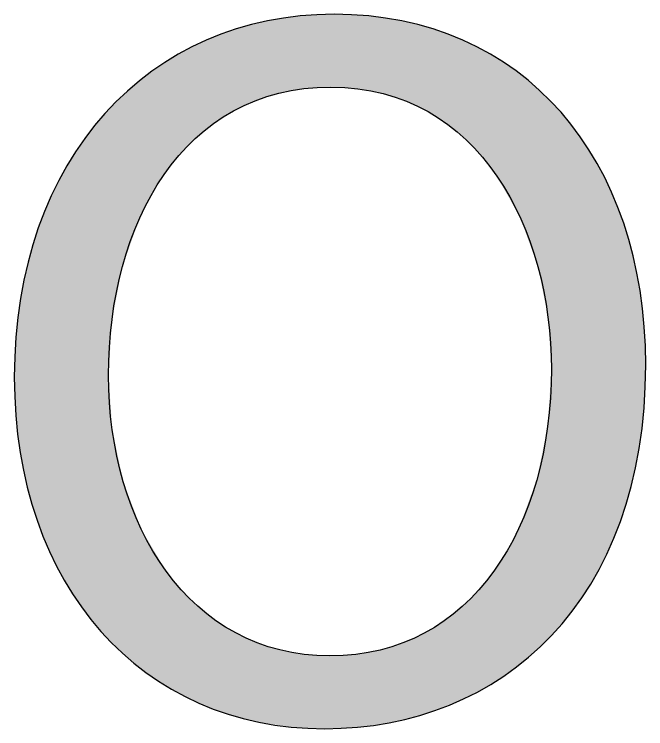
# Model space of a CAD drawing. Extents: x 0 to 360, y -268 to 0.
# Drawn here: x 127.142 to 128.989, y -223.033 to -220.943 of the extents above; entities that cross this region are included whole.
import ezdxf

# ---------------------------------------------------------------- set-up
doc = ezdxf.new("R2010")
doc.units = 0
doc.layers.add('LAYER_1', color=7, linetype='CONTINUOUS')

# ---------------------------------------------------------------- blocks, each defined once
blk = doc.blocks.new('*U440')
at = {"layer": 'LAYER_1', "color": 250}
for points in [[(127.9523, -221.1673), (127.9193, -220.9567), (127.9523, -220.9517)], [(127.9784, -221.1626), (127.9523, -220.9517), (127.9784, -220.9478)], [(127.9899, -221.1605), (127.9784, -220.9478), (127.9899, -220.9472)], [(127.9905, -221.1604), (127.9899, -220.9472), (127.9905, -220.9472)], [(128.0509, -221.1569), (127.9905, -220.9472), (128.0509, -220.9442)], [(128.0659, -221.156), (128.0509, -220.9442), (128.0659, -220.9435)], [(128.0688, -221.1558), (128.0659, -220.9435), (128.0688, -220.9434)], [(128.0778, -221.1564), (128.0688, -220.9434), (128.0778, -220.9429)], [(128.0688, -221.1558), (128.0688, -220.9434), (128.0778, -221.1564)], [(128.0778, -221.1564), (128.0778, -220.9429), (128.1414, -221.1603)], [(128.1414, -221.1603), (128.1414, -220.946), (128.1465, -221.1606)], [(128.1465, -221.1606), (128.1465, -220.9462), (128.1477, -221.1606)], [(128.1477, -221.1606), (128.1477, -220.9463), (128.1795, -221.1667)], [(128.1795, -221.1667), (128.1795, -220.9478), (128.2125, -221.173)], [(128.2125, -221.173), (128.2125, -220.9528), (128.2214, -221.1747)], [(127.8474, -221.1958), (127.7911, -220.9859), (127.8474, -220.9713)], [(127.8525, -221.1942), (127.8474, -220.9713), (127.8525, -220.97)], [(127.8578, -221.1925), (127.8525, -220.97), (127.8578, -220.9686)], [(127.8827, -221.1846), (127.8578, -220.9686), (127.8827, -220.9622)], [(127.9161, -221.174), (127.8827, -220.9622), (127.9161, -220.9572)], [(127.9193, -221.1734), (127.9161, -220.9572), (127.9193, -220.9567)], [(128.2214, -221.1747), (128.2214, -220.9541), (128.2393, -221.1806)], [(128.2393, -221.1806), (128.2393, -220.9568), (128.2763, -221.1928)], [(128.2763, -221.1928), (128.2763, -220.9623), (128.2793, -221.1938)], [(128.2793, -221.1938), (128.2793, -220.9631), (128.2898, -221.1972)], [(128.2898, -221.1972), (128.2898, -220.9658), (128.329, -221.2162)], [(127.7678, -221.2356), (127.7324, -221.0079), (127.7678, -220.9946)], [(127.7838, -221.2255), (127.7678, -220.9946), (127.7838, -220.9886)], [(127.7902, -221.2225), (127.7838, -220.9886), (127.7902, -220.9862)], [(127.7911, -221.2221), (127.7902, -220.9862), (127.7911, -220.9859)], [(128.329, -221.2162), (128.329, -220.9759), (128.3416, -221.2223)], [(128.3416, -221.2223), (128.3416, -220.9792), (128.353, -221.2277)], [(128.353, -221.2277), (128.353, -220.9821), (128.368, -221.2375)], [(128.368, -221.2375), (128.368, -220.9859), (128.3994, -221.258)], [(127.7253, -221.2625), (127.704, -221.0185), (127.7253, -221.0105)], [(127.7324, -221.258), (127.7253, -221.0105), (127.7324, -221.0079)], [(128.3994, -221.258), (128.3994, -220.9978), (128.411, -221.2655)], [(128.411, -221.2655), (128.411, -221.0021), (128.4151, -221.269)], [(128.4151, -221.269), (128.4151, -221.0037), (128.4526, -221.3005)], [(127.6719, -221.3062), (127.6307, -221.0554), (127.6719, -221.0346)], [(127.6792, -221.3003), (127.6719, -221.0346), (127.6792, -221.031)], [(127.6825, -221.2975), (127.6792, -221.031), (127.6825, -221.0293)], [(127.704, -221.2799), (127.6825, -221.0293), (127.704, -221.0185)], [(128.4526, -221.3005), (128.4526, -221.0178), (128.4543, -221.3019)], [(128.4543, -221.3019), (128.4543, -221.0184), (128.4639, -221.31)], [(128.4639, -221.31), (128.4639, -221.0233), (128.4971, -221.3451)], [(127.6307, -221.3489), (127.6237, -221.0589), (127.6307, -221.0554)], [(128.4971, -221.3451), (128.4971, -221.0402), (128.5011, -221.3494)], [(128.5011, -221.3494), (128.5011, -221.0422), (128.5116, -221.3604)], [(128.5116, -221.3604), (128.5116, -221.0475), (128.5351, -221.3913)], [(127.6024, -221.3836), (127.5869, -221.0823), (127.6024, -221.0723)], [(127.6217, -221.3587), (127.6024, -221.0723), (127.6217, -221.0599)], [(127.6237, -221.3562), (127.6217, -221.0599), (127.6237, -221.0589)], [(128.5351, -221.3913), (128.5351, -221.0594), (128.5448, -221.404)], [(128.5448, -221.404), (128.5448, -221.0658), (128.5542, -221.4163)], [(128.5542, -221.4163), (128.5542, -221.0719), (128.5745, -221.4527)], [(127.5805, -221.4118), (127.5447, -221.1096), (127.5805, -221.0865)], [(127.5869, -221.4035), (127.5805, -221.0865), (127.5869, -221.0823)], [(128.5745, -221.4527), (128.5745, -221.0853), (128.5837, -221.4692)], [(128.5837, -221.4692), (128.5837, -221.0913), (128.61, -221.5164)], [(127.5424, -221.4726), (127.5276, -221.1234), (127.5424, -221.1114)], [(127.5447, -221.469), (127.5424, -221.1114), (127.5447, -221.1096)], [(128.61, -221.5164), (128.61, -221.1085), (128.6176, -221.53)], [(128.6176, -221.53), (128.6176, -221.1148), (128.6241, -221.5416)], [(128.6241, -221.5416), (128.6241, -221.1201), (128.6468, -221.6051)], [(127.5095, -221.5381), (127.4732, -221.1674), (127.5095, -221.1381)], [(127.5141, -221.5289), (127.5095, -221.1381), (127.5141, -221.1343)], [(127.5276, -221.5021), (127.5141, -221.1343), (127.5276, -221.1234)], [(128.6468, -221.6051), (128.6468, -221.1389), (128.6704, -221.6713)], [(128.6704, -221.6713), (128.6704, -221.1584), (128.6738, -221.6808)], [(128.6738, -221.6808), (128.6738, -221.1612), (128.679, -221.7064)], [(127.4585, -221.682), (127.4291, -221.2116), (127.4585, -221.1821)], [(127.4588, -221.6808), (127.4585, -221.1821), (127.4588, -221.1819)], [(127.4612, -221.6738), (127.4588, -221.1819), (127.4612, -221.1794)], [(127.4732, -221.64), (127.4612, -221.1794), (127.4732, -221.1674)], [(128.679, -221.7064), (128.679, -221.1654), (128.7026, -221.8239)], [(128.7026, -221.8239), (128.7026, -221.1896), (128.7036, -221.8288)], [(128.7036, -221.8288), (128.7036, -221.1906), (128.7134, -221.9806)], [(127.4182, -222.7711), (127.4077, -221.233), (127.4182, -221.2225)], [(127.4284, -221.8357), (127.4182, -221.2225), (127.4284, -221.2124)], [(127.4291, -221.8319), (127.4284, -221.2124), (127.4291, -221.2116)], [(127.4077, -222.7604), (127.3954, -221.2483), (127.4077, -221.233)], [(127.4077, -222.7604), (127.4077, -221.233), (127.4182, -222.7711)], [(127.3954, -222.7479), (127.3486, -221.3062), (127.3954, -221.2483)], [(127.3954, -222.7479), (127.3954, -221.2483), (127.4077, -222.7604)], [(127.3486, -222.6892), (127.3386, -221.3215), (127.3486, -221.3062)], [(127.3486, -222.6892), (127.3486, -221.3062), (127.3954, -222.7479)], [(127.3386, -222.6766), (127.2961, -221.3866), (127.3386, -221.3215)], [(127.3386, -222.6766), (127.3386, -221.3215), (127.3486, -222.6892)], [(127.2961, -222.6106), (127.2884, -221.4014), (127.2961, -221.3866)], [(127.2961, -222.6106), (127.2961, -221.3866), (127.3386, -222.6766)], [(127.2884, -222.5986), (127.2507, -221.4739), (127.2884, -221.4014)], [(127.2884, -222.5986), (127.2884, -221.4014), (127.2961, -222.6106)], [(127.2507, -222.525), (127.2451, -221.4879), (127.2507, -221.4739)], [(127.2507, -222.525), (127.2507, -221.4739), (127.2884, -222.5986)], [(127.2451, -222.514), (127.2127, -221.5679), (127.2451, -221.4879)], [(127.2451, -222.514), (127.2451, -221.4879), (127.2507, -222.525)], [(127.2089, -222.4232), (127.1825, -221.6683), (127.2089, -221.5805)], [(127.2127, -222.4327), (127.2089, -221.5805), (127.2127, -221.5679)], [(127.2089, -222.4232), (127.2089, -221.5805), (127.2127, -222.4327)], [(127.2127, -222.4327), (127.2127, -221.5679), (127.2451, -222.514)], [(127.1803, -222.3265), (127.1605, -221.7747), (127.1803, -221.679)], [(127.1825, -222.3341), (127.1803, -221.679), (127.1825, -221.6683)], [(127.1803, -222.3265), (127.1803, -221.679), (127.1825, -222.3341)], [(127.1825, -222.3341), (127.1825, -221.6683), (127.2089, -222.4232)], [(127.1595, -222.2244), (127.147, -221.887), (127.1595, -221.7833)], [(127.1605, -222.2294), (127.1595, -221.7833), (127.1605, -221.7747)], [(127.1595, -222.2244), (127.1595, -221.7833), (127.1605, -222.2294)], [(127.1605, -222.2294), (127.1605, -221.7747), (127.1803, -222.3265)], [(127.1468, -222.117), (127.1425, -222.0047), (127.1468, -221.8939)], [(127.147, -222.1192), (127.1468, -221.8939), (127.147, -221.887)], [(127.1468, -222.117), (127.1468, -221.8939), (127.147, -222.1192)], [(127.147, -222.1192), (127.147, -221.887), (127.1595, -222.2244)], [(127.4182, -222.7711), (127.4182, -221.9985), (127.4284, -222.7814)], [(128.7134, -222.7605), (128.7036, -222.1331), (128.7134, -221.9806)], [(128.7036, -222.7699), (128.7026, -222.1484), (128.7036, -222.1331)], [(127.4284, -222.7814), (127.4284, -222.1478), (127.4291, -222.7821)], [(127.4291, -222.7821), (127.4291, -222.1586), (127.4585, -222.812)], [(128.7026, -222.7708), (128.679, -222.2636), (128.7026, -222.1484)], [(128.679, -222.7931), (128.6738, -222.2887), (128.679, -222.2636)], [(128.6738, -222.798), (128.6704, -222.3053), (128.6738, -222.2887)], [(127.4585, -222.812), (127.4585, -222.2974), (127.4588, -222.8122)], [(127.4588, -222.8122), (127.4588, -222.2985), (127.4612, -222.8142)], [(127.4612, -222.8142), (127.4612, -222.3103), (127.4732, -222.8241)], [(128.6704, -222.8012), (128.6468, -222.3691), (128.6704, -222.3053)], [(127.4732, -222.8241), (127.4732, -222.3419), (127.5095, -222.8537)], [(128.6468, -222.8236), (128.6241, -222.4303), (128.6468, -222.3691)], [(127.5095, -222.8537), (127.5095, -222.4373), (127.5141, -222.8575)], [(128.6241, -222.8409), (128.6176, -222.4478), (128.6241, -222.4303)], [(127.5141, -222.8575), (127.5141, -222.4494), (127.5276, -222.8686)], [(128.6176, -222.8458), (128.61, -222.4623), (128.6176, -222.4478)], [(127.5276, -222.8686), (127.5276, -222.4723), (127.5424, -222.8783)], [(128.61, -222.8516), (128.5837, -222.5125), (128.61, -222.4623)], [(127.5424, -222.8783), (127.5424, -222.4972), (127.5447, -222.8797)], [(127.5447, -222.8797), (127.5447, -222.501), (127.5805, -222.9031)], [(128.5837, -222.8717), (128.5745, -222.5267), (128.5837, -222.5125)], [(128.5745, -222.8787), (128.5542, -222.5579), (128.5745, -222.5267)], [(127.5805, -222.9031), (127.5805, -222.5614), (127.5869, -222.9073)], [(128.5542, -222.891), (128.5448, -222.5723), (128.5542, -222.5579)], [(127.5869, -222.9073), (127.5869, -222.5722), (127.6024, -222.9174)], [(128.5448, -222.8966), (128.5351, -222.5844), (128.5448, -222.5723)], [(127.6024, -222.9174), (127.6024, -222.5913), (127.6217, -222.9272)], [(128.5351, -222.9025), (128.5116, -222.6137), (128.5351, -222.5844)], [(127.6217, -222.9272), (127.6217, -222.6152), (127.6237, -222.9282)], [(127.6237, -222.9282), (127.6237, -222.6176), (127.6307, -222.9317)], [(128.5116, -222.9167), (128.5011, -222.6267), (128.5116, -222.6137)], [(127.6307, -222.9317), (127.6307, -222.6262), (127.6719, -222.9527)], [(128.4971, -222.9254), (128.4639, -222.664), (128.4971, -222.6307)], [(128.5011, -222.923), (128.4971, -222.6307), (128.5011, -222.6267)], [(127.6719, -222.9527), (127.6719, -222.6674), (127.6792, -222.9563)], [(128.4639, -222.941), (128.4543, -222.6736), (128.4639, -222.664)], [(127.6792, -222.9563), (127.6792, -222.6746), (127.6825, -222.958)], [(127.6825, -222.958), (127.6825, -222.6773), (127.704, -222.9661)], [(128.4526, -222.9463), (128.4151, -222.7051), (128.4526, -222.6753)], [(128.4543, -222.9455), (128.4526, -222.6753), (128.4543, -222.6736)], [(127.704, -222.9661), (127.704, -222.6943), (127.7253, -222.9742)], [(128.411, -222.9653), (128.3994, -222.7176), (128.411, -222.7084)], [(128.4151, -222.9639), (128.411, -222.7084), (128.4151, -222.7051)], [(127.7253, -222.9742), (127.7253, -222.7113), (127.7324, -222.9769)], [(127.7324, -222.9769), (127.7324, -222.7169), (127.7678, -222.9902)], [(128.3994, -222.9693), (128.368, -222.737), (128.3994, -222.7176)], [(127.7678, -222.9902), (127.7678, -222.7388), (127.7838, -222.9944)], [(127.7838, -222.9944), (127.7838, -222.7487), (127.7902, -222.996)], [(128.353, -222.9855), (128.3416, -222.7532), (128.353, -222.7462)], [(128.368, -222.9803), (128.353, -222.7462), (128.368, -222.737)], [(127.7902, -222.996), (127.7902, -222.7526), (127.7911, -222.9963)], [(127.7911, -222.9963), (127.7911, -222.7531), (127.8474, -223.0109)], [(128.329, -222.9939), (128.2898, -222.7769), (128.329, -222.759)], [(128.3416, -222.9895), (128.329, -222.759), (128.3416, -222.7532)], [(127.8474, -223.0109), (127.8474, -222.7789), (127.8525, -223.0122)], [(127.8525, -223.0122), (127.8525, -222.7813), (127.8578, -223.0136)], [(127.8578, -223.0136), (127.8578, -222.7829), (127.8827, -223.0174)], [(127.8827, -223.0174), (127.8827, -222.7908), (127.9161, -223.0224)], [(128.2763, -223.0065), (128.2393, -222.7942), (128.2763, -222.7826)], [(128.2793, -223.0058), (128.2763, -222.7826), (128.2793, -222.7817)], [(128.2898, -223.0033), (128.2793, -222.7817), (128.2898, -222.7769)], [(127.9161, -223.0224), (127.9161, -222.8013), (127.9193, -223.0229)], [(127.9193, -223.0229), (127.9193, -222.8024), (127.9523, -223.0279)], [(127.9523, -223.0279), (127.9523, -222.8084), (127.9784, -223.0292)], [(127.9784, -223.0292), (127.9784, -222.8132), (127.9899, -223.0297)], [(128.1795, -223.0238), (128.1477, -222.8143), (128.1795, -222.8086)], [(128.2125, -223.0192), (128.1795, -222.8086), (128.2125, -222.8026)], [(128.2214, -223.0179), (128.2125, -222.8026), (128.2214, -222.7998)], [(128.2393, -223.0154), (128.2214, -222.7998), (128.2393, -222.7942)], [(127.9899, -223.0297), (127.9899, -222.8153), (127.9905, -223.0298)], [(127.9905, -223.0298), (127.9905, -222.8154), (128.0509, -223.0327)], [(128.0688, -223.0319), (128.0659, -222.8198), (128.0688, -222.8196)], [(128.0778, -223.0315), (128.0688, -222.8196), (128.0778, -222.8191)], [(128.1414, -223.0286), (128.0778, -222.8191), (128.1414, -222.8154)], [(128.1465, -223.0284), (128.1414, -222.8154), (128.1465, -222.8145)], [(128.1477, -223.0282), (128.1465, -222.8145), (128.1477, -222.8143)]]:
    blk.add_solid(points, dxfattribs=at)
at = {"layer": 'LAYER_1', "color": 250, "extrusion": (0, 0, -1)}
for points in [[(-127.9523, -221.1673), (-127.9523, -220.9517), (-127.9784, -221.1626)], [(-127.9784, -221.1626), (-127.9784, -220.9478), (-127.9899, -221.1605)], [(-127.9899, -221.1605), (-127.9899, -220.9472), (-127.9905, -221.1604)], [(-127.9905, -221.1604), (-127.9905, -220.9472), (-128.0509, -221.1569)], [(-128.0509, -221.1569), (-128.0509, -220.9442), (-128.0659, -221.156)], [(-128.0659, -221.156), (-128.0659, -220.9435), (-128.0688, -221.1558)], [(-128.1414, -221.1603), (-128.0778, -220.9429), (-128.1414, -220.946)], [(-128.1465, -221.1606), (-128.1414, -220.946), (-128.1465, -220.9462)], [(-128.1477, -221.1606), (-128.1465, -220.9462), (-128.1477, -220.9463)], [(-128.1795, -221.1667), (-128.1477, -220.9463), (-128.1795, -220.9478)], [(-128.2125, -221.173), (-128.1795, -220.9478), (-128.2125, -220.9528)], [(-128.2214, -221.1747), (-128.2125, -220.9528), (-128.2214, -220.9541)], [(-127.8474, -221.1958), (-127.8474, -220.9713), (-127.8525, -221.1942)], [(-127.8525, -221.1942), (-127.8525, -220.97), (-127.8578, -221.1925)], [(-127.8578, -221.1925), (-127.8578, -220.9686), (-127.8827, -221.1846)], [(-127.8827, -221.1846), (-127.8827, -220.9622), (-127.9161, -221.174)], [(-127.9161, -221.174), (-127.9161, -220.9572), (-127.9193, -221.1734)], [(-127.9193, -221.1734), (-127.9193, -220.9567), (-127.9523, -221.1673)], [(-128.2393, -221.1806), (-128.2214, -220.9541), (-128.2393, -220.9568)], [(-128.2763, -221.1928), (-128.2393, -220.9568), (-128.2763, -220.9623)], [(-128.2793, -221.1938), (-128.2763, -220.9623), (-128.2793, -220.9631)], [(-128.2898, -221.1972), (-128.2793, -220.9631), (-128.2898, -220.9658)], [(-128.329, -221.2162), (-128.2898, -220.9658), (-128.329, -220.9759)], [(-127.7678, -221.2356), (-127.7678, -220.9946), (-127.7838, -221.2255)], [(-127.7838, -221.2255), (-127.7838, -220.9886), (-127.7902, -221.2225)], [(-127.7902, -221.2225), (-127.7902, -220.9862), (-127.7911, -221.2221)], [(-127.7911, -221.2221), (-127.7911, -220.9859), (-127.8474, -221.1958)], [(-128.3416, -221.2223), (-128.329, -220.9759), (-128.3416, -220.9792)], [(-128.353, -221.2277), (-128.3416, -220.9792), (-128.353, -220.9821)], [(-128.368, -221.2375), (-128.353, -220.9821), (-128.368, -220.9859)], [(-128.3994, -221.258), (-128.368, -220.9859), (-128.3994, -220.9978)], [(-127.7253, -221.2625), (-127.7253, -221.0105), (-127.7324, -221.258)], [(-127.7324, -221.258), (-127.7324, -221.0079), (-127.7678, -221.2356)], [(-128.411, -221.2655), (-128.3994, -220.9978), (-128.411, -221.0021)], [(-128.4151, -221.269), (-128.411, -221.0021), (-128.4151, -221.0037)], [(-128.4526, -221.3005), (-128.4151, -221.0037), (-128.4526, -221.0178)], [(-127.6719, -221.3062), (-127.6719, -221.0346), (-127.6792, -221.3003)], [(-127.6792, -221.3003), (-127.6792, -221.031), (-127.6825, -221.2975)], [(-127.6825, -221.2975), (-127.6825, -221.0293), (-127.704, -221.2799)], [(-127.704, -221.2799), (-127.704, -221.0185), (-127.7253, -221.2625)], [(-128.4543, -221.3019), (-128.4526, -221.0178), (-128.4543, -221.0184)], [(-128.4639, -221.31), (-128.4543, -221.0184), (-128.4639, -221.0233)], [(-128.4971, -221.3451), (-128.4639, -221.0233), (-128.4971, -221.0402)], [(-127.6307, -221.3489), (-127.6307, -221.0554), (-127.6719, -221.3062)], [(-128.5011, -221.3494), (-128.4971, -221.0402), (-128.5011, -221.0422)], [(-128.5116, -221.3604), (-128.5011, -221.0422), (-128.5116, -221.0475)], [(-128.5351, -221.3913), (-128.5116, -221.0475), (-128.5351, -221.0594)], [(-127.6024, -221.3836), (-127.6024, -221.0723), (-127.6217, -221.3587)], [(-127.6217, -221.3587), (-127.6217, -221.0599), (-127.6237, -221.3562)], [(-127.6237, -221.3562), (-127.6237, -221.0589), (-127.6307, -221.3489)], [(-128.5448, -221.404), (-128.5351, -221.0594), (-128.5448, -221.0658)], [(-128.5542, -221.4163), (-128.5448, -221.0658), (-128.5542, -221.0719)], [(-128.5745, -221.4527), (-128.5542, -221.0719), (-128.5745, -221.0853)], [(-127.5805, -221.4118), (-127.5805, -221.0865), (-127.5869, -221.4035)], [(-127.5869, -221.4035), (-127.5869, -221.0823), (-127.6024, -221.3836)], [(-128.5837, -221.4692), (-128.5745, -221.0853), (-128.5837, -221.0913)], [(-128.61, -221.5164), (-128.5837, -221.0913), (-128.61, -221.1085)], [(-127.5424, -221.4726), (-127.5424, -221.1114), (-127.5447, -221.469)], [(-127.5447, -221.469), (-127.5447, -221.1096), (-127.5805, -221.4118)], [(-128.6176, -221.53), (-128.61, -221.1085), (-128.6176, -221.1148)], [(-128.6241, -221.5416), (-128.6176, -221.1148), (-128.6241, -221.1201)], [(-128.6468, -221.6051), (-128.6241, -221.1201), (-128.6468, -221.1389)], [(-127.5095, -221.5381), (-127.5095, -221.1381), (-127.5141, -221.5289)], [(-127.5141, -221.5289), (-127.5141, -221.1343), (-127.5276, -221.5021)], [(-127.5276, -221.5021), (-127.5276, -221.1234), (-127.5424, -221.4726)], [(-128.6704, -221.6713), (-128.6468, -221.1389), (-128.6704, -221.1584)], [(-128.6738, -221.6808), (-128.6704, -221.1584), (-128.6738, -221.1612)], [(-128.679, -221.7064), (-128.6738, -221.1612), (-128.679, -221.1654)], [(-127.4585, -221.682), (-127.4585, -221.1821), (-127.4588, -221.6808)], [(-127.4588, -221.6808), (-127.4588, -221.1819), (-127.4612, -221.6738)], [(-127.4612, -221.6738), (-127.4612, -221.1794), (-127.4732, -221.64)], [(-127.4732, -221.64), (-127.4732, -221.1674), (-127.5095, -221.5381)], [(-128.7026, -221.8239), (-128.679, -221.1654), (-128.7026, -221.1896)], [(-128.7036, -221.8288), (-128.7026, -221.1896), (-128.7036, -221.1906)], [(-128.7134, -221.9806), (-128.7036, -221.1906), (-128.7134, -221.2008)], [(-128.7134, -222.7605), (-128.7134, -221.2008), (-128.7135, -222.7604)], [(-128.7135, -222.7604), (-128.7134, -221.2008), (-128.7135, -221.2009)], [(-128.7135, -222.7604), (-128.7135, -221.2009), (-128.7416, -222.7274)], [(-128.7416, -222.7274), (-128.7135, -221.2009), (-128.7416, -221.2297)], [(-127.4182, -221.9985), (-127.4182, -221.2225), (-127.4284, -221.8357)], [(-127.4284, -221.8357), (-127.4284, -221.2124), (-127.4291, -221.8319)], [(-127.4291, -221.8319), (-127.4291, -221.2116), (-127.4585, -221.682)], [(-128.7416, -222.7274), (-128.7416, -221.2297), (-128.7742, -222.689)], [(-128.7742, -222.689), (-128.7416, -221.2297), (-128.7742, -221.2712)], [(-128.7742, -222.689), (-128.7742, -221.2712), (-128.7978, -222.6545)], [(-128.7978, -222.6545), (-128.7742, -221.2712), (-128.7978, -221.3011)], [(-128.7978, -222.6545), (-128.7978, -221.3011), (-128.8284, -222.6096)], [(-128.8284, -222.6096), (-128.7978, -221.3011), (-128.8284, -221.3494)], [(-128.8284, -222.6096), (-128.8284, -221.3494), (-128.8472, -222.5748)], [(-128.8472, -222.5748), (-128.8284, -221.3494), (-128.8472, -221.3792)], [(-128.8472, -222.5748), (-128.8472, -221.3792), (-128.8756, -222.5222)], [(-128.8756, -222.5222), (-128.8472, -221.3792), (-128.8756, -221.4355)], [(-128.8756, -222.5222), (-128.8756, -221.4355), (-128.8897, -222.4884)], [(-128.8897, -222.4884), (-128.8756, -221.4355), (-128.8897, -221.4636)], [(-128.8897, -222.4884), (-128.8897, -221.4636), (-128.9153, -222.4269)], [(-128.9153, -222.4269), (-128.8897, -221.4636), (-128.9153, -221.5291)], [(-128.9153, -222.4269), (-128.9153, -221.5291), (-128.925, -222.3954)], [(-128.925, -222.3954), (-128.9153, -221.5291), (-128.925, -221.5539)], [(-128.925, -222.3954), (-128.925, -221.5539), (-128.947, -222.3238)], [(-128.947, -222.3238), (-128.925, -221.5539), (-128.947, -221.6298)], [(-128.947, -222.3238), (-128.947, -221.6298), (-128.9528, -222.296)], [(-128.9528, -222.296), (-128.947, -221.6298), (-128.9528, -221.65)], [(-128.9528, -222.296), (-128.9528, -221.65), (-128.9702, -222.2129)], [(-128.9702, -222.2129), (-128.9528, -221.65), (-128.9702, -221.7374)], [(-128.9702, -222.2129), (-128.9702, -221.7374), (-128.973, -222.1901)], [(-128.973, -222.1901), (-128.9702, -221.7374), (-128.973, -221.7512)], [(-128.973, -222.1901), (-128.973, -221.7512), (-128.9845, -222.0944)], [(-128.9845, -222.0944), (-128.973, -221.7512), (-128.9845, -221.8511)], [(-128.9845, -222.0944), (-128.9845, -221.8511), (-128.9852, -222.0754)], [(-128.9852, -222.0754), (-128.9845, -221.8511), (-128.9852, -221.8574)], [(-128.9852, -222.0754), (-128.9852, -221.8574), (-128.9894, -221.9682)], [(-127.4284, -222.7814), (-127.4182, -221.9985), (-127.4284, -222.1478)], [(-128.7036, -222.7699), (-128.7036, -222.1331), (-128.7134, -222.7605)], [(-127.4291, -222.7821), (-127.4284, -222.1478), (-127.4291, -222.1586)], [(-127.4585, -222.812), (-127.4291, -222.1586), (-127.4585, -222.2974)], [(-128.7026, -222.7708), (-128.7026, -222.1484), (-128.7036, -222.7699)], [(-128.679, -222.7931), (-128.679, -222.2636), (-128.7026, -222.7708)], [(-128.6738, -222.798), (-128.6738, -222.2887), (-128.679, -222.7931)], [(-127.4588, -222.8122), (-127.4585, -222.2974), (-127.4588, -222.2985)], [(-127.4612, -222.8142), (-127.4588, -222.2985), (-127.4612, -222.3103)], [(-127.4732, -222.8241), (-127.4612, -222.3103), (-127.4732, -222.3419)], [(-128.6704, -222.8012), (-128.6704, -222.3053), (-128.6738, -222.798)], [(-127.5095, -222.8537), (-127.4732, -222.3419), (-127.5095, -222.4373)], [(-128.6468, -222.8236), (-128.6468, -222.3691), (-128.6704, -222.8012)], [(-127.5141, -222.8575), (-127.5095, -222.4373), (-127.5141, -222.4494)], [(-128.6241, -222.8409), (-128.6241, -222.4303), (-128.6468, -222.8236)], [(-127.5276, -222.8686), (-127.5141, -222.4494), (-127.5276, -222.4723)], [(-128.6176, -222.8458), (-128.6176, -222.4478), (-128.6241, -222.8409)], [(-127.5424, -222.8783), (-127.5276, -222.4723), (-127.5424, -222.4972)], [(-128.61, -222.8516), (-128.61, -222.4623), (-128.6176, -222.8458)], [(-127.5447, -222.8797), (-127.5424, -222.4972), (-127.5447, -222.501)], [(-127.5805, -222.9031), (-127.5447, -222.501), (-127.5805, -222.5614)], [(-128.5837, -222.8717), (-128.5837, -222.5125), (-128.61, -222.8516)], [(-128.5745, -222.8787), (-128.5745, -222.5267), (-128.5837, -222.8717)], [(-127.5869, -222.9073), (-127.5805, -222.5614), (-127.5869, -222.5722)], [(-128.5542, -222.891), (-128.5542, -222.5579), (-128.5745, -222.8787)], [(-127.6024, -222.9174), (-127.5869, -222.5722), (-127.6024, -222.5913)], [(-128.5448, -222.8966), (-128.5448, -222.5723), (-128.5542, -222.891)], [(-127.6217, -222.9272), (-127.6024, -222.5913), (-127.6217, -222.6152)], [(-128.5351, -222.9025), (-128.5351, -222.5844), (-128.5448, -222.8966)], [(-127.6237, -222.9282), (-127.6217, -222.6152), (-127.6237, -222.6176)], [(-127.6307, -222.9317), (-127.6237, -222.6176), (-127.6307, -222.6262)], [(-128.5116, -222.9167), (-128.5116, -222.6137), (-128.5351, -222.9025)], [(-127.6719, -222.9527), (-127.6307, -222.6262), (-127.6719, -222.6674)], [(-128.4971, -222.9254), (-128.4971, -222.6307), (-128.5011, -222.923)], [(-128.5011, -222.923), (-128.5011, -222.6267), (-128.5116, -222.9167)], [(-127.6792, -222.9563), (-127.6719, -222.6674), (-127.6792, -222.6746)], [(-128.4639, -222.941), (-128.4639, -222.664), (-128.4971, -222.9254)], [(-127.6825, -222.958), (-127.6792, -222.6746), (-127.6825, -222.6773)], [(-127.704, -222.9661), (-127.6825, -222.6773), (-127.704, -222.6943)], [(-128.4526, -222.9463), (-128.4526, -222.6753), (-128.4543, -222.9455)], [(-128.4543, -222.9455), (-128.4543, -222.6736), (-128.4639, -222.941)], [(-127.7253, -222.9742), (-127.704, -222.6943), (-127.7253, -222.7113)], [(-128.411, -222.9653), (-128.411, -222.7084), (-128.4151, -222.9639)], [(-128.4151, -222.9639), (-128.4151, -222.7051), (-128.4526, -222.9463)], [(-127.7324, -222.9769), (-127.7253, -222.7113), (-127.7324, -222.7169)], [(-127.7678, -222.9902), (-127.7324, -222.7169), (-127.7678, -222.7388)], [(-128.3994, -222.9693), (-128.3994, -222.7176), (-128.411, -222.9653)], [(-127.7838, -222.9944), (-127.7678, -222.7388), (-127.7838, -222.7487)], [(-127.7902, -222.996), (-127.7838, -222.7487), (-127.7902, -222.7526)], [(-128.353, -222.9855), (-128.353, -222.7462), (-128.368, -222.9803)], [(-128.368, -222.9803), (-128.368, -222.737), (-128.3994, -222.9693)], [(-127.7911, -222.9963), (-127.7902, -222.7526), (-127.7911, -222.7531)], [(-127.8474, -223.0109), (-127.7911, -222.7531), (-127.8474, -222.7789)], [(-128.329, -222.9939), (-128.329, -222.759), (-128.3416, -222.9895)], [(-128.3416, -222.9895), (-128.3416, -222.7532), (-128.353, -222.9855)], [(-127.8525, -223.0122), (-127.8474, -222.7789), (-127.8525, -222.7813)], [(-127.8578, -223.0136), (-127.8525, -222.7813), (-127.8578, -222.7829)], [(-127.8827, -223.0174), (-127.8578, -222.7829), (-127.8827, -222.7908)], [(-127.9161, -223.0224), (-127.8827, -222.7908), (-127.9161, -222.8013)], [(-128.2763, -223.0065), (-128.2763, -222.7826), (-128.2793, -223.0058)], [(-128.2793, -223.0058), (-128.2793, -222.7817), (-128.2898, -223.0033)], [(-128.2898, -223.0033), (-128.2898, -222.7769), (-128.329, -222.9939)], [(-127.9193, -223.0229), (-127.9161, -222.8013), (-127.9193, -222.8024)], [(-127.9523, -223.0279), (-127.9193, -222.8024), (-127.9523, -222.8084)], [(-127.9784, -223.0292), (-127.9523, -222.8084), (-127.9784, -222.8132)], [(-127.9899, -223.0297), (-127.9784, -222.8132), (-127.9899, -222.8153)], [(-128.1795, -223.0238), (-128.1795, -222.8086), (-128.2125, -223.0192)], [(-128.2125, -223.0192), (-128.2125, -222.8026), (-128.2214, -223.0179)], [(-128.2214, -223.0179), (-128.2214, -222.7998), (-128.2393, -223.0154)], [(-128.2393, -223.0154), (-128.2393, -222.7942), (-128.2763, -223.0065)], [(-127.9905, -223.0298), (-127.9899, -222.8153), (-127.9905, -222.8154)], [(-128.0509, -223.0327), (-127.9905, -222.8154), (-128.0509, -222.8189)], [(-128.0509, -223.0327), (-128.0509, -222.8189), (-128.0659, -223.032)], [(-128.0659, -223.032), (-128.0509, -222.8189), (-128.0659, -222.8198)], [(-128.0659, -223.032), (-128.0659, -222.8198), (-128.0688, -223.0319)], [(-128.0688, -223.0319), (-128.0688, -222.8196), (-128.0778, -223.0315)], [(-128.0778, -223.0315), (-128.0778, -222.8191), (-128.1414, -223.0286)], [(-128.1414, -223.0286), (-128.1414, -222.8154), (-128.1465, -223.0284)], [(-128.1465, -223.0284), (-128.1465, -222.8145), (-128.1477, -223.0282)], [(-128.1477, -223.0282), (-128.1477, -222.8143), (-128.1795, -223.0238)]]:
    blk.add_solid(points, dxfattribs=at)
blk = doc.blocks.new('BLOCK_54')
at = {"layer": 'LAYER_1'}
for points in [[(128.9894, -221.9682), (128.9894, -222.6613), (128.5667, -223.0327), (128.0509, -223.0327), (127.5142, -223.0327), (127.1425, -222.6159), (127.1425, -222.0047), (127.1425, -221.3625), (127.5381, -220.9429), (128.0778, -220.9429), (128.6326, -220.9429), (128.9894, -221.366), (128.9894, -221.9682)], [(127.4182, -221.9985), (127.4182, -222.4333), (127.6522, -222.8198), (128.0659, -222.8198), (128.4797, -222.8198), (128.7134, -222.4395), (128.7134, -221.9806), (128.7134, -221.5755), (128.5036, -221.1558), (128.0688, -221.1558), (127.6341, -221.1558), (127.4182, -221.5575), (127.4182, -221.9985)]]:
    blk.add_open_spline(points, degree=3, knots=[0, 0, 0, 0, 1, 1, 1, 2, 2, 2, 3, 3, 3, 4, 4, 4, 4], dxfattribs=at)
at = {"layer": 'LAYER_1', "color": 250}
blk.add_blockref('*U440', (0, 0), dxfattribs=at)
blk = doc.blocks.new('BLOCK_20')
at = {"layer": 'LAYER_1'}
blk.add_blockref('BLOCK_54', (0, 0), dxfattribs=at)
blk = doc.blocks.new('BLOCK_17')
at = {"layer": 'LAYER_1'}
blk.add_blockref('BLOCK_20', (0, 0), dxfattribs=at)

msp = doc.modelspace()

# ---------------------------------------------------------------- block references
at = {"layer": 'LAYER_1'}
msp.add_blockref('BLOCK_17', (0, 0), dxfattribs=at)

doc.saveas('drawing.dxf')
